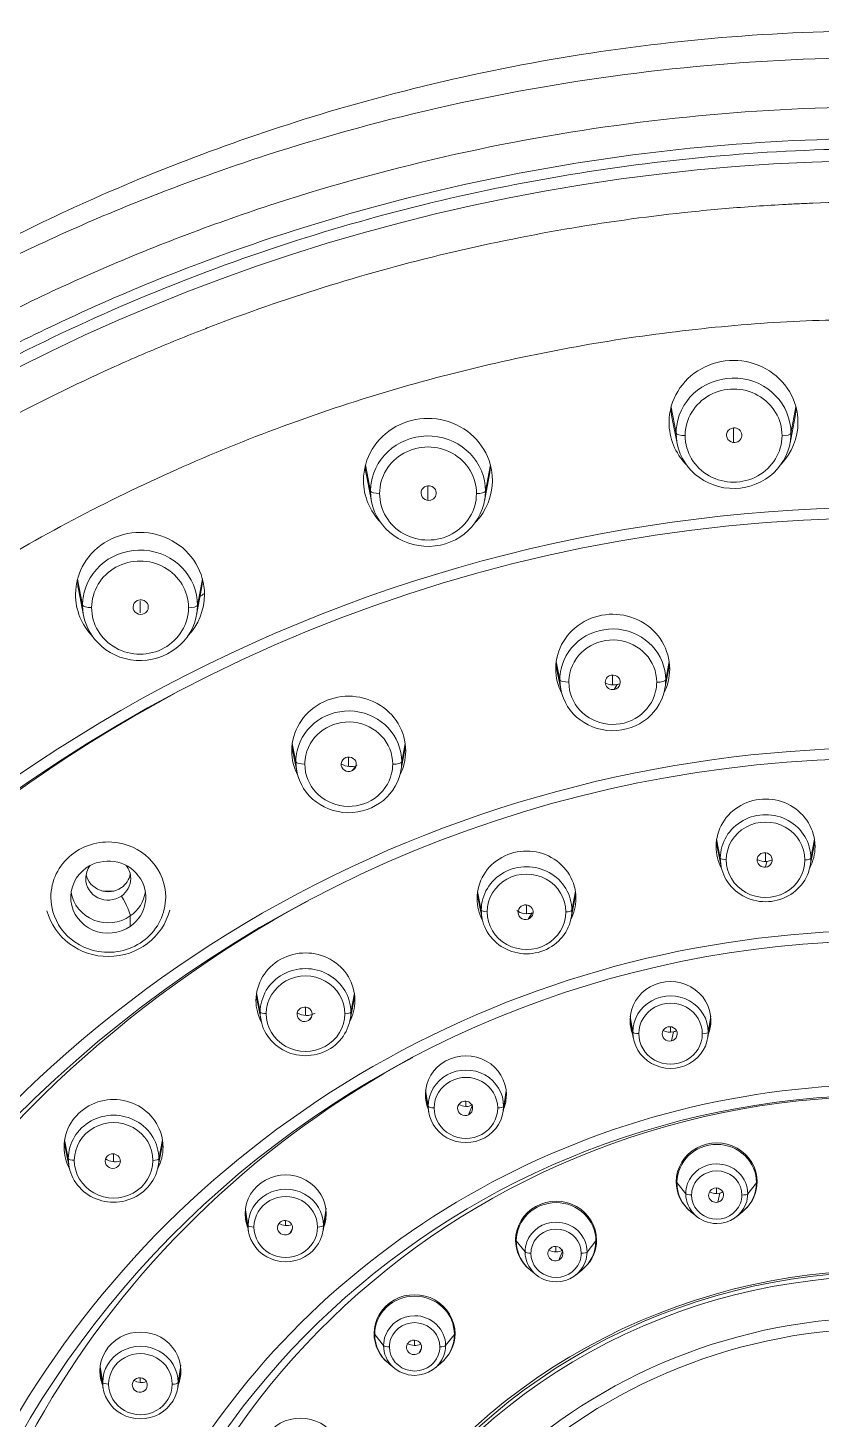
# Model space of a CAD drawing. Extents: x 16539 to 19738, y -91 to 2224.
# Drawn here: x 17537.17 to 17563.62, y 1135.6 to 1182 of the extents above; entities that cross this region are included whole.
import ezdxf

# ---------------------------------------------------------------- set-up
doc = ezdxf.new("R2010")
doc.units = 0
doc.header["$LTSCALE"] = 10
doc.header["$MEASUREMENT"] = 0
doc.layers.add('1', color=7, linetype='CONTINUOUS')

msp = doc.modelspace()

# ---------------------------------------------------------------- linework, layer by layer
at = {"layer": '1', "color": 7, "linetype": 'Continuous', "lineweight": 13}
for p, q in [((17558.618, 1169.35), (17558.788, 1168.478)), ((17562.782, 1169.357), (17562.617, 1168.472)), ((17560.698, 1168.164), (17560.696, 1168.652)), ((17548.428, 1167.418), (17548.597, 1166.546)), ((17552.592, 1167.425), (17552.427, 1166.541)), ((17550.508, 1166.237), (17550.506, 1166.724)), ((17538.995, 1162.741), (17538.825, 1163.613)), ((17542.824, 1162.735), (17542.989, 1163.62)), ((17554.79, 1160.865), (17554.909, 1160.254)), ((17558.554, 1160.868), (17558.439, 1160.249)), ((17556.67, 1160.082), (17556.669, 1160.413)), ((17556.726, 1159.933), (17556.816, 1160.092)), ((17545.987, 1158.131), (17546.105, 1157.52)), ((17547.866, 1157.36), (17547.865, 1157.679)), ((17549.75, 1158.134), (17549.635, 1157.515)), ((17547.973, 1157.215), (17548.109, 1157.357)), ((17560.138, 1154.935), (17560.26, 1154.306)), ((17563.399, 1154.938), (17563.28, 1154.301)), ((17561.766, 1154.191), (17561.765, 1154.487)), ((17561.766, 1154.005), (17561.809, 1154.194)), ((17552.166, 1153.199), (17552.288, 1152.57)), ((17555.427, 1153.202), (17555.308, 1152.565)), ((17553.794, 1152.453), (17553.793, 1152.743)), ((17540.583, 1152.032), (17540.582, 1152.377)), ((17553.849, 1152.274), (17553.981, 1152.483)), ((17544.795, 1149.802), (17544.917, 1149.173)), ((17548.056, 1149.805), (17547.937, 1149.168)), ((17546.424, 1149.06), (17546.422, 1149.339)), ((17546.531, 1148.893), (17546.631, 1149.007)), ((17557.257, 1149.032), (17557.343, 1148.506)), ((17559.941, 1149.034), (17559.859, 1148.502)), ((17558.597, 1148.684), (17558.598, 1148.5)), ((17558.633, 1148.21), (17558.702, 1148.514)), ((17550.519, 1146.031), (17550.434, 1146.557)), ((17553.036, 1146.027), (17553.118, 1146.559)), ((17551.773, 1146.202), (17551.774, 1146.024)), ((17551.867, 1145.748), (17551.988, 1146.041)), ((17538.395, 1144.913), (17538.517, 1144.284)), ((17541.656, 1144.916), (17541.537, 1144.279)), ((17540.023, 1144.181), (17540.022, 1144.443)), ((17558.812, 1143.486), (17558.792, 1143.586)), ((17558.812, 1143.486), (17559.107, 1143.116)), ((17560.137, 1143.306), (17560.138, 1143.121)), ((17561.469, 1143.482), (17561.176, 1143.113)), ((17561.469, 1143.482), (17561.488, 1143.586)), ((17560.18, 1142.832), (17560.248, 1143.135)), ((17544.509, 1142.058), (17544.424, 1142.584)), ((17545.764, 1142.222), (17545.764, 1142.055)), ((17545.91, 1141.801), (17545.994, 1141.96)), ((17553.454, 1141.543), (17553.435, 1141.643)), ((17553.454, 1141.543), (17553.75, 1141.173)), ((17556.111, 1141.539), (17555.819, 1141.17)), ((17556.111, 1141.539), (17556.131, 1141.642)), ((17554.78, 1141.357), (17554.781, 1141.175)), ((17554.879, 1140.904), (17555, 1141.196)), ((17548.736, 1138.424), (17548.717, 1138.524)), ((17548.736, 1138.424), (17549.031, 1138.054)), ((17550.062, 1138.233), (17550.062, 1138.056)), ((17551.393, 1138.42), (17551.1, 1138.051)), ((17551.393, 1138.42), (17551.412, 1138.523)), ((17550.213, 1137.812), (17550.297, 1137.97)), ((17539.663, 1136.819), (17539.578, 1137.344)), ((17540.917, 1136.977), (17540.918, 1136.823))]:
    msp.add_line(p, q, dxfattribs=at)
at = {"layer": '1', "color": 7, "linetype": 'Continuous', "lineweight": 18}
for p, q in [((17558.647, 1169.014), (17558.821, 1168.131)), ((17562.586, 1168.146), (17562.754, 1169.031)), ((17548.457, 1167.083), (17548.631, 1166.2)), ((17552.396, 1166.215), (17552.563, 1167.099)), ((17538.854, 1163.277), (17539.028, 1162.394)), ((17542.793, 1162.409), (17542.961, 1163.293)), ((17554.778, 1160.754), (17554.94, 1159.935)), ((17558.41, 1159.948), (17558.565, 1160.769)), ((17545.974, 1158.02), (17546.136, 1157.201)), ((17549.607, 1157.214), (17549.762, 1158.035)), ((17560.126, 1154.845), (17560.287, 1154.032)), ((17563.256, 1154.044), (17563.41, 1154.858)), ((17552.154, 1153.109), (17552.315, 1152.297)), ((17555.284, 1152.308), (17555.438, 1153.122)), ((17544.784, 1149.711), (17544.944, 1148.899)), ((17547.913, 1148.911), (17548.067, 1149.724)), ((17557.252, 1148.963), (17557.358, 1148.315)), ((17559.845, 1148.325), (17559.947, 1148.974)), ((17550.428, 1146.488), (17550.535, 1145.84)), ((17553.022, 1145.85), (17553.123, 1146.499)), ((17538.383, 1144.823), (17538.544, 1144.011)), ((17541.513, 1144.022), (17541.667, 1144.836)), ((17540.18, 1144.031), (17540.195, 1144.047)), ((17544.418, 1142.516), (17544.525, 1141.867)), ((17547.012, 1141.877), (17547.114, 1142.526)), ((17559.288, 1142.504), (17559.478, 1142.352)), ((17560.811, 1142.357), (17561, 1142.511)), ((17553.931, 1140.561), (17554.121, 1140.408)), ((17555.454, 1140.414), (17555.643, 1140.568)), ((17539.572, 1137.276), (17539.679, 1136.628)), ((17542.166, 1136.638), (17542.267, 1137.287)), ((17549.212, 1137.442), (17549.402, 1137.289)), ((17550.735, 1137.294), (17550.924, 1137.449)), ((17541.109, 1136.599), (17541.133, 1136.641))]:
    msp.add_line(p, q, dxfattribs=at)
for centre, major_axis, ratio, start_param, end_param in [((17565.793, 1117.918), (-62.049, -0.257), 0.961303, 4.706476, 7.291782), ((17560.701, 1168.837), (2.15, 0.009), 0.96126, 6.277434, 9.419027), ((17560.702, 1168.475), (-1.915, -0.008), 0.96126, 3.135841, 6.136072), ((17560.699, 1169.389), (-2.089, -0.008), 0.96126, 0.029043, 0.1838), ((17560.699, 1169.389), (-2.089, -0.008), 0.96126, 2.957793, 3.112552), ((17550.511, 1166.905), (2.15, 0.009), 0.96126, 6.277434, 9.419027), ((17560.701, 1168.837), (2.15, 0.009), 0.96126, 3.135841, 3.886977), ((17560.701, 1168.837), (2.15, 0.009), 0.96126, 5.537785, 6.277434), ((17550.512, 1166.544), (-1.915, -0.008), 0.96126, 3.135841, 6.136072), ((17560.702, 1168.475), (-1.915, -0.008), 0.96126, 6.277434, 9.283065), ((17560.702, 1168.475), (-1.915, -0.008), 0.96126, 6.136072, 6.277434), ((17560.723, 1168.408), (-0.254, 0.002), 0.965027, 4.814699, 7.956292), ((17560.723, 1168.408), (-0.254, 0.002), 0.965027, 1.673107, 4.814699), ((17560.702, 1168.475), (-1.915, -0.008), 0.96126, 2.999879, 3.135841), ((17550.509, 1167.458), (-2.089, -0.008), 0.96126, 0.029058, 0.183807), ((17550.509, 1167.458), (-2.089, -0.008), 0.96126, 2.957789, 3.112546), ((17550.511, 1166.905), (2.15, 0.009), 0.96126, 3.135841, 3.886977), ((17550.512, 1166.544), (-1.915, -0.008), 0.96126, 6.277434, 9.283065), ((17550.512, 1166.544), (-1.915, -0.008), 0.96126, 6.136072, 6.277434), ((17550.534, 1166.48), (-0.254, 0.007), 0.964414, 5.03082, 8.172413), ((17550.534, 1166.48), (-0.254, 0.007), 0.964414, 1.889228, 5.03082), ((17550.511, 1166.905), (2.15, 0.009), 0.96126, 5.537785, 6.277434), ((17550.512, 1166.544), (-1.915, -0.008), 0.96126, 2.999879, 3.135841), ((17565.791, 1118.295), (49.268, 0.196), 0.96126, 0.007554, 3.135841), ((17540.908, 1163.1), (2.15, 0.009), 0.96126, 6.277434, 9.419027), ((17540.909, 1162.738), (-1.915, -0.008), 0.96126, 3.135841, 6.136072), ((17540.906, 1163.652), (-2.089, -0.008), 0.96126, 0.029043, 0.183813), ((17540.906, 1163.652), (-2.089, -0.008), 0.96126, 2.957796, 3.112551), ((17540.908, 1163.1), (2.15, 0.009), 0.96126, 3.135841, 3.886977), ((17540.909, 1162.738), (-1.915, -0.008), 0.96126, 6.136072, 6.277434), ((17540.932, 1162.679), (-0.254, 0.01), 0.963291, 5.24116, 8.382753), ((17540.932, 1162.679), (-0.254, 0.01), 0.963291, 2.099568, 5.24116), ((17540.908, 1163.1), (2.15, 0.009), 0.96126, 5.537785, 6.277434), ((17540.909, 1162.738), (-1.915, -0.008), 0.96126, 6.277434, 9.283065), ((17540.909, 1162.738), (-1.915, -0.008), 0.96126, 2.999879, 3.135841), ((17556.672, 1160.614), (1.9, 0.008), 0.96126, 6.277434, 9.419027), ((17556.674, 1160.252), (-1.765, -0.007), 0.96126, 3.135841, 6.060304), ((17556.672, 1160.614), (1.9, 0.008), 0.96126, 3.135841, 3.602417), ((17556.674, 1160.252), (-1.765, -0.007), 0.96126, 6.060304, 6.277434), ((17556.672, 1160.614), (1.9, 0.008), 0.96126, 5.822394, 6.277434), ((17556.674, 1160.252), (-1.765, -0.007), 0.96126, 6.277434, 9.203873), ((17556.674, 1160.171), (-0.252, 0.002), 0.963446, 4.929321, 8.070913), ((17556.703, 1160.609), (-0.548, 0.005), 0.963446, 1.043367, 1.787728), ((17556.674, 1160.171), (-0.252, 0.002), 0.963446, 1.787728, 4.929321), ((17556.703, 1160.609), (-0.548, 0.005), 0.963446, 1.787728, 1.990656), ((17556.674, 1160.252), (-1.765, -0.007), 0.96126, 2.920688, 3.135841), ((17547.869, 1157.88), (1.9, 0.008), 0.96126, 6.277434, 9.419027), ((17547.87, 1157.518), (-1.765, -0.007), 0.96126, 3.135841, 6.060304), ((17565.788, 1119.122), (40.069, 0.159), 0.96126, 0.010615, 3.135841), ((17547.869, 1157.88), (1.9, 0.008), 0.96126, 3.135841, 3.602417), ((17547.87, 1157.518), (-1.765, -0.007), 0.96126, 6.060304, 6.277434), ((17547.871, 1157.437), (-0.252, 0.005), 0.962839, 2.0081, 5.149693), ((17547.869, 1157.88), (1.9, 0.008), 0.96126, 5.822394, 6.277434), ((17547.87, 1157.518), (-1.765, -0.007), 0.96126, 6.277434, 9.203882), ((17547.871, 1157.437), (-0.252, 0.005), 0.962839, 5.149693, 8.291286), ((17547.93, 1157.884), (-0.548, 0.011), 0.962839, 0.988899, 2.0081), ((17547.87, 1157.518), (-1.765, -0.007), 0.96126, 2.920697, 3.135841), ((17561.769, 1154.692), (1.65, 0.007), 0.96126, 6.277434, 9.419027), ((17561.77, 1154.304), (-1.51, -0.006), 0.96126, 3.135841, 6.277434), ((17553.797, 1152.957), (1.65, 0.007), 0.96126, 6.277434, 9.419027), ((17561.769, 1154.692), (1.65, 0.007), 0.96126, 3.135841, 3.613069), ((17561.738, 1154.246), (-0.252, 0), 0.962574, 4.823645, 7.965237), ((17561.738, 1154.246), (-0.252, 0), 0.962574, 1.682052, 4.823645), ((17561.769, 1154.692), (1.65, 0.007), 0.96126, 5.811742, 6.277434), ((17539.85, 1153.005), (1.25, 0.005), 0.96126, 2.19336, 5.334953), ((17539.848, 1153.626), (0.75, 0.003), 0.96126, 2.494144, 3.135841), ((17539.85, 1153.005), (1.25, 0.005), 0.96126, 5.334953, 8.476545), ((17539.848, 1153.626), (0.75, 0.003), 0.96126, 6.277434, 6.930673), ((17553.798, 1152.568), (-1.51, -0.006), 0.96126, 3.135841, 6.277434), ((17561.77, 1154.304), (-1.51, -0.006), 0.96126, 6.277434, 9.419027), ((17561.748, 1154.718), (-0.547, 0), 0.962574, 1.072289, 1.682052), ((17561.748, 1154.718), (-0.547, 0), 0.962574, 1.682052, 2.027676), ((17539.848, 1153.626), (0.75, 0.003), 0.96126, 3.135841, 5.334953), ((17539.847, 1153.907), (-0.75, -0.003), 0.96126, 0.196017, 2.19336), ((17539.847, 1153.907), (-0.75, -0.003), 0.96126, 2.19336, 2.945563), ((17539.848, 1153.626), (0.75, 0.003), 0.96126, 5.334953, 6.277434), ((17539.842, 1155.128), (-2.006, -0.008), 0.96126, 1.4785, 1.663069), ((17539.85, 1153.057), (-2.113, -0.008), 0.96126, 0.246361, 2.895215), ((17553.797, 1152.957), (1.65, 0.007), 0.96126, 3.135841, 3.613069), ((17553.798, 1152.568), (-1.51, -0.006), 0.96126, 6.277434, 9.419027), ((17553.766, 1152.503), (-0.252, 0.002), 0.962311, 5.055404, 8.196997), ((17553.766, 1152.503), (-0.252, 0.002), 0.962311, 1.913812, 5.055404), ((17553.797, 1152.957), (1.65, 0.007), 0.96126, 5.811693, 6.277434), ((17553.801, 1152.98), (-0.547, 0.004), 0.962311, 0.931819, 1.913812), ((17565.784, 1119.949), (32.869, 0.13), 0.96126, 0.014207, 3.135841), ((17546.426, 1149.559), (1.65, 0.007), 0.96126, 6.277434, 9.419027), ((17546.427, 1149.17), (-1.51, -0.006), 0.96126, 3.135841, 6.277434), ((17558.599, 1148.892), (1.35, 0.005), 0.96126, 6.277434, 9.419027), ((17546.426, 1149.559), (1.65, 0.007), 0.96126, 3.135841, 3.613069), ((17546.398, 1149.098), (-0.252, 0.003), 0.961836, 2.14317, 5.284763), ((17546.426, 1149.559), (1.65, 0.007), 0.96126, 5.811693, 6.277434), ((17558.601, 1148.504), (-1.258, -0.005), 0.96126, 3.135841, 6.277434), ((17546.427, 1149.17), (-1.51, -0.006), 0.96126, 6.277434, 9.419027), ((17546.398, 1149.098), (-0.252, 0.003), 0.961836, 5.284763, 8.426356), ((17546.455, 1149.585), (-0.547, 0.007), 0.961836, 0.994378, 2.14317), ((17558.599, 1148.892), (1.35, 0.005), 0.96126, 3.135841, 3.506205), ((17558.599, 1148.892), (1.35, 0.005), 0.96126, 5.918605, 6.277434), ((17558.601, 1148.504), (-1.258, -0.005), 0.96126, 6.277434, 9.419027), ((17558.574, 1148.444), (-0.251, 0), 0.961787, 4.952847, 8.09444), ((17558.589, 1148.954), (-0.472, 0), 0.961787, 1.049467, 1.811254), ((17558.574, 1148.444), (-0.251, 0), 0.961787, 1.811254, 4.952847), ((17558.589, 1148.954), (-0.472, 0), 0.961787, 1.811254, 2.033425), ((17551.776, 1146.417), (1.35, 0.005), 0.96126, 6.277434, 9.419027), ((17551.777, 1146.029), (-1.258, -0.005), 0.96126, 3.135841, 6.277434), ((17565.781, 1120.774), (26.663, 0.106), 0.96126, 0.018859, 3.135841), ((17540.026, 1144.67), (1.65, 0.007), 0.96126, 6.277434, 9.419027), ((17551.776, 1146.417), (1.35, 0.005), 0.96126, 3.135841, 3.506205), ((17551.751, 1145.962), (-0.251, 0.001), 0.961598, 5.197401, 8.338994), ((17551.783, 1146.478), (-0.472, 0.001), 0.961598, 1.028508, 2.055809), ((17551.751, 1145.962), (-0.251, 0.001), 0.961598, 2.055809, 5.197401), ((17551.776, 1146.417), (1.35, 0.005), 0.96126, 5.918605, 6.277434), ((17540.027, 1144.282), (-1.51, -0.006), 0.96126, 3.135841, 6.277434), ((17551.777, 1146.029), (-1.258, -0.005), 0.96126, 6.277434, 9.419027), ((17560.14, 1143.512), (1.35, 0.005), 0.96126, 6.277434, 9.419027), ((17560.14, 1143.484), (-1.328, -0.005), 0.96126, 4.706638, 6.277434), ((17560.14, 1143.484), (-1.328, -0.005), 0.96126, 3.135841, 4.706638), ((17540.026, 1144.67), (1.65, 0.007), 0.96126, 3.135841, 3.61302), ((17540.027, 1144.282), (-1.51, -0.006), 0.96126, 6.277434, 9.419027), ((17540.002, 1144.202), (-0.252, 0.003), 0.961249, 5.51079, 8.652383), ((17540.079, 1144.705), (-0.547, 0.008), 0.961249, 0.96682, 1.908659), ((17540.002, 1144.202), (-0.252, 0.003), 0.961249, 2.369198, 5.51079), ((17540.026, 1144.67), (1.65, 0.007), 0.96126, 5.811742, 6.277434), ((17545.766, 1142.445), (1.35, 0.005), 0.96126, 6.277434, 9.419027), ((17560.142, 1143.115), (-1.034, -0.004), 0.96126, 4.706638, 5.933467), ((17560.142, 1143.115), (-1.034, -0.004), 0.96126, 3.135841, 4.706638), ((17545.768, 1142.056), (-1.258, -0.005), 0.96126, 3.135841, 6.277434), ((17560.14, 1143.512), (1.35, 0.005), 0.96126, 3.135841, 4.000319), ((17560.14, 1143.484), (-1.328, -0.005), 0.96126, 6.277434, 7.153889), ((17560.142, 1143.115), (-1.034, -0.004), 0.96126, 5.933467, 6.277434), ((17560.12, 1143.066), (-0.25, -0.001), 0.961393, 4.950135, 8.091727), ((17560.12, 1143.066), (-0.25, -0.001), 0.961393, 1.808542, 4.950135), ((17560.14, 1143.484), (-1.328, -0.005), 0.96126, 2.270897, 3.135841), ((17560.14, 1143.512), (1.35, 0.005), 0.96126, 5.469848, 6.277434), ((17554.783, 1141.569), (1.35, 0.005), 0.96126, 6.277434, 9.419027), ((17560.142, 1143.115), (-1.034, -0.004), 0.96126, 6.277434, 7.84823), ((17560.127, 1143.61), (-0.508, -0.002), 0.961393, 1.097756, 1.808542), ((17560.127, 1143.61), (-0.508, -0.002), 0.961393, 1.808542, 2.014709), ((17560.142, 1143.115), (-1.034, -0.004), 0.96126, 2.791875, 3.135841), ((17545.766, 1142.445), (1.35, 0.005), 0.96126, 3.135841, 3.506205), ((17545.766, 1142.445), (1.35, 0.005), 0.96126, 5.918605, 6.277434), ((17554.783, 1141.541), (-1.328, -0.005), 0.96126, 4.706638, 6.277434), ((17554.783, 1141.541), (-1.328, -0.005), 0.96126, 3.135841, 4.706638), ((17560.142, 1143.115), (-1.034, -0.004), 0.96126, 1.565045, 2.791875), ((17545.768, 1142.056), (-1.258, -0.005), 0.96126, 6.277434, 9.419027), ((17545.744, 1141.982), (-0.251, 0.001), 0.961333, 5.440444, 8.582037), ((17545.791, 1142.508), (-0.472, 0.002), 0.961333, 1.016052, 1.961819), ((17545.744, 1141.982), (-0.251, 0.001), 0.961333, 2.298852, 5.440444), ((17554.784, 1141.171), (-1.034, -0.004), 0.96126, 4.706638, 5.933467), ((17554.784, 1141.171), (-1.034, -0.004), 0.96126, 3.135841, 4.706638), ((17554.783, 1141.569), (1.35, 0.005), 0.96126, 3.135841, 3.986281), ((17554.783, 1141.541), (-1.328, -0.005), 0.96126, 6.277434, 7.153889), ((17554.784, 1141.171), (-1.034, -0.004), 0.96126, 5.933467, 6.277434), ((17554.783, 1141.541), (-1.328, -0.005), 0.96126, 2.270897, 3.135841), ((17554.783, 1141.569), (1.35, 0.005), 0.96126, 5.492723, 6.277434), ((17565.778, 1121.475), (19.8, 0.079), 0.96126, 6.277434, 9.419027), ((17565.779, 1121.337), (-19.8, -0.079), 0.96126, 3.135841, 6.277434), ((17554.784, 1141.171), (-1.034, -0.004), 0.96126, 6.277434, 7.84823), ((17554.763, 1141.117), (-0.251, -0.001), 0.961346, 5.192571, 8.334163), ((17554.778, 1141.664), (-0.508, -0.001), 0.961346, 1.086657, 2.050978), ((17554.763, 1141.117), (-0.251, -0.001), 0.961346, 2.050978, 5.192571), ((17554.784, 1141.171), (-1.034, -0.004), 0.96126, 2.791875, 3.135841), ((17565.779, 1121.337), (20, 0.079), 0.96126, 6.277434, 9.419027), ((17554.784, 1141.171), (-1.034, -0.004), 0.96126, 1.565045, 2.791875), ((17550.064, 1138.45), (1.35, 0.005), 0.96126, 6.277434, 9.419027), ((17550.064, 1138.422), (-1.328, -0.005), 0.96126, 4.706638, 6.277434), ((17550.064, 1138.422), (-1.328, -0.005), 0.96126, 3.135841, 4.706638), ((17565.779, 1121.415), (-18.287, -0.073), 0.96126, 3.135841, 6.273075), ((17565.779, 1121.337), (-17.988, -0.071), 0.96126, 3.135841, 6.273075), ((17550.066, 1138.052), (-1.034, -0.004), 0.96126, 4.706638, 5.933467), ((17550.066, 1138.052), (-1.034, -0.004), 0.96126, 3.135841, 4.706638), ((17540.92, 1137.205), (1.35, 0.005), 0.96126, 6.277434, 9.419027), ((17550.064, 1138.45), (1.35, 0.005), 0.96126, 3.135841, 4.005572), ((17550.064, 1138.422), (-1.328, -0.005), 0.96126, 6.277434, 7.153889), ((17550.066, 1138.052), (-1.034, -0.004), 0.96126, 5.933467, 6.277434), ((17550.047, 1137.992), (-0.251, -0.001), 0.961279, 2.293044, 5.434637), ((17550.064, 1138.422), (-1.328, -0.005), 0.96126, 2.270897, 3.135841), ((17550.064, 1138.45), (1.35, 0.005), 0.96126, 5.405347, 6.277434), ((17540.921, 1136.817), (-1.258, -0.005), 0.96126, 3.135841, 6.277434), ((17550.066, 1138.052), (-1.034, -0.004), 0.96126, 6.277434, 7.84823), ((17550.047, 1137.992), (-0.251, -0.001), 0.961279, 5.434637, 8.576229), ((17550.069, 1138.544), (-0.508, -0.001), 0.961279, 1.07921, 1.980601), ((17550.066, 1138.052), (-1.034, -0.004), 0.96126, 2.791875, 3.135841), ((17550.066, 1138.052), (-1.034, -0.004), 0.96126, 1.565045, 2.791875), ((17540.92, 1137.205), (1.35, 0.005), 0.96126, 3.135841, 3.506205), ((17540.921, 1136.817), (-1.258, -0.005), 0.96126, 6.277434, 9.419027), ((17540.902, 1136.736), (-0.251, 0.001), 0.961052, 5.681702, 8.823295), ((17540.902, 1136.736), (-0.251, 0.001), 0.961052, 2.540109, 5.681702), ((17540.961, 1137.275), (-0.472, 0.002), 0.961052, 1.013296, 1.925829), ((17540.92, 1137.205), (1.35, 0.005), 0.96126, 5.918605, 6.277434), ((17546.259, 1134.336), (1.35, 0.005), 0.96126, 6.277434, 9.419027)]:
    msp.add_ellipse(centre, major_axis=major_axis, ratio=ratio, start_param=start_param, end_param=end_param, dxfattribs=at)
at = {"layer": '1', "color": 7, "linetype": 'Continuous', "lineweight": 13}
for centre, major_axis, ratio, start_param, end_param in [((17560.703, 1168.397), (-1.615, -0.006), 0.96126, 3.135841, 6.277434), ((17559.087, 1168.482), (-0.3, 0.001), 0.275637, 0.054009, 1.572446), ((17560.703, 1168.397), (-1.615, -0.006), 0.96126, 6.277434, 9.419027), ((17562.318, 1168.477), (0.3, -0.001), 0.275637, 4.714038, 6.232475), ((17550.513, 1166.465), (-1.615, -0.006), 0.96126, 3.135841, 6.277434), ((17548.897, 1166.55), (-0.3, 0.001), 0.275637, 0.054009, 1.572446), ((17552.127, 1166.545), (0.3, -0.001), 0.275637, 4.714038, 6.232475), ((17565.792, 1118.167), (49.767, 0.198), 0.96126, 6.277434, 9.419027), ((17550.513, 1166.465), (-1.615, -0.006), 0.96126, 6.277434, 9.419027), ((17540.91, 1162.66), (-1.615, -0.006), 0.96126, 3.135841, 6.277434), ((17539.294, 1162.745), (-0.3, 0.001), 0.275637, 0.054009, 1.572446), ((17540.91, 1162.66), (-1.615, -0.006), 0.96126, 6.277434, 9.419027), ((17542.524, 1162.74), (0.3, -0.001), 0.275637, 4.714038, 6.232475), ((17556.674, 1160.173), (-1.465, -0.006), 0.96126, 3.135841, 6.060304), ((17556.674, 1160.173), (-1.465, -0.006), 0.96126, 6.060304, 6.277434), ((17555.208, 1160.258), (-0.3, 0.001), 0.275637, 0.054009, 1.572446), ((17556.674, 1160.173), (-1.465, -0.006), 0.96126, 6.277434, 9.203873), ((17556.674, 1160.173), (-1.465, -0.006), 0.96126, 2.920688, 3.135841), ((17558.139, 1160.254), (0.3, -0.001), 0.275637, 4.714038, 6.232475), ((17565.788, 1118.994), (48.632, 0.193), 0.96126, 2.07672, 3.135841), ((17547.87, 1157.439), (-1.465, -0.006), 0.96126, 3.135841, 6.060304), ((17565.788, 1118.994), (40.567, 0.161), 0.96126, 6.277434, 9.419027), ((17547.87, 1157.439), (-1.465, -0.006), 0.96126, 6.060304, 6.277434), ((17546.405, 1157.524), (-0.3, 0.001), 0.275637, 0.054009, 1.572446), ((17547.87, 1157.439), (-1.465, -0.006), 0.96126, 6.277434, 9.203882), ((17547.87, 1157.439), (-1.465, -0.006), 0.96126, 2.920697, 3.135841), ((17549.335, 1157.52), (0.3, -0.001), 0.275637, 4.714038, 6.232475), ((17561.77, 1154.251), (-1.31, -0.005), 0.96126, 3.135841, 6.277434), ((17539.85, 1153.005), (-1.914, -0.008), 0.96126, 4.535099, 6.277434), ((17539.85, 1153.005), (-1.914, -0.008), 0.96126, 3.135841, 4.535099), ((17560.46, 1154.309), (-0.2, 0), 0.275637, 0.054009, 1.572446), ((17561.77, 1154.251), (-1.31, -0.005), 0.96126, 6.277434, 9.419027), ((17563.08, 1154.304), (0.2, 0), 0.275637, 4.714038, 6.232475), ((17553.798, 1152.515), (-1.31, -0.005), 0.96126, 3.135841, 6.277434), ((17539.849, 1153.35), (-1.25, -0.005), 0.96126, 0.143864, 2.19336), ((17539.849, 1153.35), (0.714, -1.026), 0.160732, 0.22887, 1.156165), ((17539.849, 1153.35), (-1.25, -0.005), 0.96126, 2.19336, 2.997755), ((17565.785, 1119.821), (39.432, 0.157), 0.96126, 2.077561, 3.135841), ((17539.85, 1153.005), (-1.914, -0.008), 0.96126, 6.277434, 7.676692), ((17539.85, 1153.005), (-1.914, -0.008), 0.96126, 1.393506, 3.135841), ((17552.488, 1152.573), (0.2, 0), 0.275637, 3.195602, 4.714038), ((17553.798, 1152.515), (-1.31, -0.005), 0.96126, 6.277434, 9.419027), ((17555.108, 1152.569), (-0.2, 0), 0.275637, 1.572446, 3.090882), ((17565.785, 1119.821), (33.368, 0.132), 0.96126, 6.277434, 9.419027), ((17546.428, 1149.118), (-1.31, -0.005), 0.96126, 3.135841, 6.277434), ((17558.601, 1148.451), (-1.059, -0.004), 0.96126, 3.135841, 6.277434), ((17545.117, 1149.175), (-0.2, 0), 0.275637, 0.054009, 1.572446), ((17546.428, 1149.118), (-1.31, -0.005), 0.96126, 6.277434, 9.419027), ((17547.738, 1149.171), (0.2, 0), 0.275637, 4.714038, 6.232475), ((17557.542, 1148.508), (-0.2, 0), 0.275637, 0.045282, 1.572446), ((17558.601, 1148.451), (-1.059, -0.004), 0.96126, 6.277434, 9.419027), ((17559.66, 1148.505), (0.2, 0), 0.275637, 4.714038, 6.241201), ((17565.782, 1120.648), (32.232, 0.128), 0.96126, 2.078534, 3.135841), ((17565.782, 1120.648), (27.161, 0.108), 0.96126, 6.277434, 9.419027), ((17551.778, 1145.976), (-1.059, -0.004), 0.96126, 3.135841, 6.277434), ((17565.779, 1121.337), (-26.038, -0.103), 0.96126, 3.160452, 6.277434), ((17550.719, 1146.033), (0.2, 0), 0.275637, 3.186875, 4.714038), ((17551.778, 1145.976), (-1.059, -0.004), 0.96126, 6.277434, 9.419027), ((17552.836, 1146.03), (-0.2, 0), 0.275637, 1.572446, 3.099609), ((17540.028, 1144.229), (-1.31, -0.005), 0.96126, 3.135841, 6.277434), ((17538.717, 1144.287), (-0.2, 0), 0.275637, 0.054009, 1.572446), ((17540.028, 1144.229), (-1.31, -0.005), 0.96126, 6.277434, 9.419027), ((17541.338, 1144.283), (0.2, 0), 0.275637, 4.714038, 6.232475), ((17560.142, 1143.071), (-0.839, -0.003), 0.96126, 3.135841, 5.933467), ((17560.142, 1143.071), (-0.839, -0.003), 0.96126, 5.933467, 6.277434), ((17545.768, 1142.004), (-1.059, -0.004), 0.96126, 3.135841, 6.277434), ((17559.302, 1143.128), (0.2, 0), 0.275637, 3.359127, 4.714038), ((17560.142, 1143.071), (-0.839, -0.003), 0.96126, 6.277434, 9.07506), ((17560.142, 1143.071), (-0.839, -0.003), 0.96126, 2.791875, 3.135841), ((17560.981, 1143.125), (-0.2, 0), 0.275637, 1.572446, 2.927356), ((17544.709, 1142.06), (0.2, 0), 0.275637, 3.186875, 4.714038), ((17545.768, 1142.004), (-1.059, -0.004), 0.96126, 6.277434, 9.419027), ((17546.826, 1142.057), (-0.2, 0), 0.275637, 1.572446, 3.099609), ((17554.784, 1141.128), (-0.839, -0.003), 0.96126, 3.135841, 5.933467), ((17553.945, 1141.185), (0.2, 0), 0.275637, 3.359127, 4.714038), ((17554.784, 1141.128), (-0.839, -0.003), 0.96126, 6.277434, 9.07506), ((17554.784, 1141.128), (-0.839, -0.003), 0.96126, 5.933467, 6.277434), ((17554.784, 1141.128), (-0.839, -0.003), 0.96126, 2.791875, 3.135841), ((17555.623, 1141.182), (-0.2, 0), 0.275637, 1.572446, 2.927356), ((17550.066, 1138.009), (-0.839, -0.003), 0.96126, 3.135841, 5.933467), ((17550.066, 1138.009), (-0.839, -0.003), 0.96126, 5.933467, 6.277434), ((17540.922, 1136.764), (-1.059, -0.004), 0.96126, 3.135841, 6.277434), ((17549.227, 1138.065), (0.2, 0), 0.275637, 3.359127, 4.714038), ((17550.066, 1138.009), (-0.839, -0.003), 0.96126, 6.277434, 9.07506), ((17550.066, 1138.009), (-0.839, -0.003), 0.96126, 2.791875, 3.135841), ((17550.905, 1138.063), (-0.2, 0), 0.275637, 1.572446, 2.927356), ((17539.863, 1136.821), (0.2, 0), 0.275637, 3.186875, 4.714038), ((17541.98, 1136.818), (-0.2, 0), 0.275637, 1.572446, 3.099609), ((17540.922, 1136.764), (-1.059, -0.004), 0.96126, 6.277434, 9.419027)]:
    msp.add_ellipse(centre, major_axis=major_axis, ratio=ratio, start_param=start_param, end_param=end_param, dxfattribs=at)
at = {"layer": '1', "color": 7, "linetype": 'Continuous', "lineweight": 18}
for points, knots in [([(17618.027, 1155.734), (17617.573, 1156.338), (17616.021, 1158.331), (17613.208, 1161.548), (17608.838, 1165.801), (17603.897, 1169.741), (17598.959, 1172.896), (17594.822, 1175.125), (17590.841, 1176.954), (17585.353, 1179.021), (17577.965, 1180.969), (17568.384, 1182.115), (17557.952, 1181.728), (17547.961, 1179.673), (17539.561, 1176.569), (17533.376, 1173.365), (17528.557, 1170.283), (17524.275, 1167.059), (17520.643, 1163.8), (17517.815, 1160.869), (17515.622, 1158.376), (17513.057, 1155.141), (17510.018, 1150.698), (17508.075, 1147.109), (17507.136, 1145.134)], [0, 0, 0, 0, 0.016937, 0.056605, 0.095855, 0.154271, 0.198173, 0.22761, 0.259902, 0.296428, 0.359257, 0.431104, 0.512405, 0.59257, 0.659189, 0.712991, 0.748614, 0.787663, 0.8335, 0.858203, 0.879208, 0.908171, 0.951061, 1, 1, 1, 1]), ([(17600.162, 1171.54), (17598.362, 1172.621), (17596.508, 1173.616), (17592.705, 1175.428), (17590.758, 1176.244), (17586.789, 1177.689), (17584.767, 1178.318), (17580.67, 1179.381), (17578.594, 1179.816), (17574.408, 1180.489), (17572.298, 1180.726), (17568.063, 1181.001), (17565.939, 1181.039), (17561.696, 1180.913), (17559.578, 1180.75), (17555.368, 1180.225), (17553.277, 1179.864), (17549.141, 1178.945), (17547.096, 1178.388), (17543.074, 1177.084), (17541.096, 1176.337), (17537.226, 1174.66), (17535.333, 1173.73), (17531.652, 1171.697), (17529.864, 1170.593), (17526.408, 1168.223), (17524.74, 1166.956), (17521.542, 1164.272), (17520.012, 1162.854), (17517.103, 1159.881), (17515.725, 1158.326), (17513.133, 1155.093), (17511.919, 1153.416), (17509.669, 1149.955), (17508.633, 1148.171), (17506.747, 1144.515), (17505.897, 1142.642), (17504.392, 1138.826), (17503.737, 1136.882), (17502.629, 1132.943), (17502.176, 1130.947), (17501.474, 1126.922), (17501.227, 1124.893), (17500.939, 1120.821), (17500.899, 1118.779), (17501.028, 1114.7), (17501.197, 1112.663), (17501.741, 1108.616), (17502.117, 1106.606), (17503.071, 1102.63), (17503.649, 1100.664), (17505.004, 1096.797), (17505.781, 1094.896), (17507.523, 1091.175), (17508.49, 1089.356), (17510.604, 1085.818), (17511.751, 1084.098), (17514.215, 1080.776), (17515.532, 1079.174), (17518.324, 1076.1), (17519.798, 1074.629), (17522.889, 1071.833), (17524.506, 1070.508), (17527.868, 1068.017), (17529.612, 1066.851), (17531.412, 1065.77)], [0, 0, 0, 0, 0.03125, 0.03125, 0.0625, 0.0625, 0.09375, 0.09375, 0.125, 0.125, 0.15625, 0.15625, 0.1875, 0.1875, 0.21875, 0.21875, 0.25, 0.25, 0.28125, 0.28125, 0.3125, 0.3125, 0.34375, 0.34375, 0.375, 0.375, 0.40625, 0.40625, 0.4375, 0.4375, 0.46875, 0.46875, 0.5, 0.5, 0.53125, 0.53125, 0.5625, 0.5625, 0.59375, 0.59375, 0.625, 0.625, 0.65625, 0.65625, 0.6875, 0.6875, 0.71875, 0.71875, 0.75, 0.75, 0.78125, 0.78125, 0.8125, 0.8125, 0.84375, 0.84375, 0.875, 0.875, 0.90625, 0.90625, 0.9375, 0.9375, 0.96875, 0.96875, 1, 1, 1, 1]), ([(17532.558, 1066.848), (17530.817, 1067.893), (17529.129, 1069.02), (17525.876, 1071.428), (17524.312, 1072.709), (17521.321, 1075.412), (17519.894, 1076.834), (17517.193, 1079.806), (17515.919, 1081.356), (17513.534, 1084.568), (17512.424, 1086.231), (17510.378, 1089.652), (17509.443, 1091.411), (17507.756, 1095.009), (17507.004, 1096.848), (17505.692, 1100.588), (17505.132, 1102.489), (17504.208, 1106.334), (17503.844, 1108.278), (17503.316, 1112.193), (17503.153, 1114.162), (17503.027, 1118.107), (17503.064, 1120.083), (17503.341, 1124.021), (17503.58, 1125.983), (17504.257, 1129.876), (17504.695, 1131.807), (17505.766, 1135.617), (17506.399, 1137.497), (17507.853, 1141.189), (17508.674, 1143), (17510.498, 1146.537), (17511.5, 1148.263), (17513.675, 1151.611), (17514.848, 1153.233), (17517.354, 1156.36), (17518.687, 1157.865), (17521.5, 1160.741), (17522.979, 1162.112), (17526.072, 1164.71), (17527.684, 1165.935), (17531.026, 1168.229), (17532.756, 1169.296), (17536.316, 1171.264), (17538.146, 1172.164), (17541.889, 1173.786), (17543.802, 1174.509), (17547.692, 1175.772), (17549.67, 1176.311), (17553.67, 1177.2), (17555.693, 1177.551), (17559.764, 1178.059), (17561.813, 1178.217), (17565.917, 1178.34), (17567.972, 1178.304), (17572.068, 1178.039), (17574.109, 1177.81), (17578.159, 1177.16), (17580.167, 1176.74), (17584.13, 1175.712), (17586.085, 1175.104), (17589.925, 1173.708), (17591.809, 1172.919), (17595.487, 1171.167), (17597.282, 1170.205), (17599.023, 1169.16)], [0, 0, 0, 0, 0.03125, 0.03125, 0.0625, 0.0625, 0.09375, 0.09375, 0.125, 0.125, 0.15625, 0.15625, 0.1875, 0.1875, 0.21875, 0.21875, 0.25, 0.25, 0.28125, 0.28125, 0.3125, 0.3125, 0.34375, 0.34375, 0.375, 0.375, 0.40625, 0.40625, 0.4375, 0.4375, 0.46875, 0.46875, 0.5, 0.5, 0.53125, 0.53125, 0.5625, 0.5625, 0.59375, 0.59375, 0.625, 0.625, 0.65625, 0.65625, 0.6875, 0.6875, 0.71875, 0.71875, 0.75, 0.75, 0.78125, 0.78125, 0.8125, 0.8125, 0.84375, 0.84375, 0.875, 0.875, 0.90625, 0.90625, 0.9375, 0.9375, 0.96875, 0.96875, 1, 1, 1, 1]), ([(17565.913, 1177.967), (17564.235, 1177.969), (17562.557, 1177.907), (17559.212, 1177.652), (17557.545, 1177.459), (17554.232, 1176.946), (17552.586, 1176.624), (17549.327, 1175.855), (17547.714, 1175.408), (17544.53, 1174.388), (17542.96, 1173.817), (17539.872, 1172.554), (17538.354, 1171.862), (17535.382, 1170.364), (17533.928, 1169.557), (17531.091, 1167.833), (17529.709, 1166.916), (17527.027, 1164.978), (17525.726, 1163.957), (17523.215, 1161.817), (17522.004, 1160.698), (17519.681, 1158.37), (17518.568, 1157.161), (17516.448, 1154.66), (17515.44, 1153.369), (17513.536, 1150.712), (17512.64, 1149.347), (17511.412, 1147.297), (17511.034, 1146.637), (17510.669, 1145.97)], [0, 0, 0, 0, 0.074256, 0.074256, 0.148511, 0.148511, 0.222767, 0.222767, 0.297022, 0.297022, 0.371278, 0.371278, 0.445534, 0.445534, 0.519789, 0.519789, 0.594045, 0.594045, 0.6683, 0.6683, 0.742556, 0.742556, 0.816811, 0.816811, 0.891067, 0.891067, 0.965323, 0.965323, 1, 1, 1, 1]), ([(17504.996, 1117.847), (17504.998, 1119.153), (17505.095, 1121.758), (17505.371, 1124.348), (17505.646, 1126.284), (17505.749, 1126.929), (17505.892, 1127.733), (17505.921, 1127.894), (17505.981, 1128.215), (17506.073, 1128.696), (17506.171, 1129.175), (17506.511, 1130.767), (17506.826, 1132.026), (17507.54, 1134.515), (17508.338, 1136.976), (17509.303, 1139.379), (17510.351, 1141.754), (17510.917, 1142.928), (17511.831, 1144.666), (17512.146, 1145.242), (17512.553, 1145.957), (17512.635, 1146.1), (17512.801, 1146.385), (17512.884, 1146.527), (17513.136, 1146.952), (17513.306, 1147.234), (17514.168, 1148.633), (17514.893, 1149.725), (17516.413, 1151.856), (17518.002, 1153.933), (17519.729, 1155.903), (17521.525, 1157.819), (17522.457, 1158.751), (17523.909, 1160.107), (17524.402, 1160.553), (17525.029, 1161.101), (17525.155, 1161.21), (17525.408, 1161.427), (17525.535, 1161.536), (17525.917, 1161.859), (17526.174, 1162.072), (17527.464, 1163.126), (17528.521, 1163.932), (17530.68, 1165.471), (17532.887, 1166.937), (17535.187, 1168.258), (17537.534, 1169.507), (17538.731, 1170.096), (17540.562, 1170.923), (17541.178, 1171.189), (17542.112, 1171.575), (17542.424, 1171.701), (17542.896, 1171.887), (17543.053, 1171.948), (17543.368, 1172.069), (17544.787, 1172.609), (17546.219, 1173.094), (17548.784, 1173.873), (17551.368, 1174.567), (17553.99, 1175.096), (17556.631, 1175.541), (17557.961, 1175.722), (17559.971, 1175.931), (17560.644, 1175.989), (17561.656, 1176.061), (17561.994, 1176.083), (17562.502, 1176.111), (17562.672, 1176.12), (17563.011, 1176.135), (17563.181, 1176.143), (17564.706, 1176.202), (17566.056, 1176.211), (17568.745, 1176.144), (17570.085, 1176.067), (17572.753, 1175.83), (17574.082, 1175.669), (17576.729, 1175.262), (17578.047, 1175.017), (17580.017, 1174.584), (17580.672, 1174.429), (17581.653, 1174.18), (17582.142, 1174.052), (17582.632, 1173.917), (17582.957, 1173.826), (17583.12, 1173.78), (17584.584, 1173.357), (17585.865, 1172.942), (17588.392, 1172.033), (17590.882, 1171.044), (17593.298, 1169.9), (17595.678, 1168.676), (17596.849, 1168.025), (17598.001, 1167.333)], [0, 0, 0, 0, 0.03125, 0.0625, 0.0625, 0.078125, 0.078125, 0.082031, 0.082031, 0.085938, 0.09375, 0.09375, 0.125, 0.125, 0.15625, 0.1875, 0.1875, 0.21875, 0.21875, 0.234375, 0.234375, 0.238281, 0.238281, 0.242188, 0.242188, 0.25, 0.25, 0.28125, 0.28125, 0.3125, 0.34375, 0.34375, 0.375, 0.375, 0.390625, 0.390625, 0.394531, 0.394531, 0.398438, 0.398438, 0.40625, 0.40625, 0.4375, 0.4375, 0.46875, 0.5, 0.5, 0.53125, 0.53125, 0.546875, 0.546875, 0.554688, 0.554688, 0.558594, 0.558594, 0.5625, 0.59375, 0.59375, 0.625, 0.65625, 0.65625, 0.6875, 0.6875, 0.703125, 0.703125, 0.710938, 0.710938, 0.714844, 0.714844, 0.71875, 0.71875, 0.75, 0.75, 0.78125, 0.78125, 0.8125, 0.8125, 0.84375, 0.84375, 0.859375, 0.859375, 0.867188, 0.871094, 0.871094, 0.875, 0.875, 0.90625, 0.90625, 0.9375, 0.96875, 0.96875, 1, 1, 1, 1])]:
    msp.add_open_spline(points, degree=3, knots=knots, dxfattribs=at)
at = {"layer": '1', "color": 7, "linetype": 'Continuous', "lineweight": 13}
msp.add_open_spline([(17532.014, 1066.14), (17530.246, 1067.202), (17528.532, 1068.347), (17525.23, 1070.793), (17523.641, 1072.095), (17520.604, 1074.841), (17519.156, 1076.285), (17516.414, 1079.304), (17515.12, 1080.879), (17512.698, 1084.142), (17511.571, 1085.83), (17509.494, 1089.306), (17508.544, 1091.092), (17506.832, 1094.747), (17506.069, 1096.614), (17504.737, 1100.413), (17504.168, 1102.343), (17503.23, 1106.249), (17502.861, 1108.224), (17502.325, 1112.199), (17502.159, 1114.199), (17502.031, 1118.206), (17502.07, 1120.213), (17502.351, 1124.212), (17502.594, 1126.205), (17503.282, 1130.159), (17503.727, 1132.12), (17504.815, 1135.99), (17505.457, 1137.9), (17506.934, 1141.649), (17507.768, 1143.489), (17509.62, 1147.081), (17510.638, 1148.834), (17512.847, 1152.234), (17514.038, 1153.883), (17516.583, 1157.059), (17517.937, 1158.587), (17520.793, 1161.508), (17522.296, 1162.901), (17525.437, 1165.54), (17527.074, 1166.785), (17530.469, 1169.114), (17532.225, 1170.199), (17535.84, 1172.198), (17537.699, 1173.112), (17541.5, 1174.761), (17543.443, 1175.496), (17547.394, 1176.778), (17549.403, 1177.326), (17553.466, 1178.231), (17555.52, 1178.587), (17559.655, 1179.104), (17561.736, 1179.266), (17565.904, 1179.391), (17567.991, 1179.355), (17572.152, 1179.087), (17574.225, 1178.855), (17578.338, 1178.196), (17580.378, 1177.77), (17584.404, 1176.727), (17586.39, 1176.11), (17590.291, 1174.693), (17592.204, 1173.892), (17595.941, 1172.115), (17597.764, 1171.137), (17599.533, 1170.077)], degree=3, knots=[0, 0, 0, 0, 0.03125, 0.03125, 0.0625, 0.0625, 0.09375, 0.09375, 0.125, 0.125, 0.15625, 0.15625, 0.1875, 0.1875, 0.21875, 0.21875, 0.25, 0.25, 0.28125, 0.28125, 0.3125, 0.3125, 0.34375, 0.34375, 0.375, 0.375, 0.40625, 0.40625, 0.4375, 0.4375, 0.46875, 0.46875, 0.5, 0.5, 0.53125, 0.53125, 0.5625, 0.5625, 0.59375, 0.59375, 0.625, 0.625, 0.65625, 0.65625, 0.6875, 0.6875, 0.71875, 0.71875, 0.75, 0.75, 0.78125, 0.78125, 0.8125, 0.8125, 0.84375, 0.84375, 0.875, 0.875, 0.90625, 0.90625, 0.9375, 0.9375, 0.96875, 0.96875, 1, 1, 1, 1], dxfattribs=at)
msp.add_rational_spline([(17509.492, 1118.253), (17509.556, 1149.956), (17532.921, 1172.338), (17565.901, 1172.287)], [1, 0.804738730227, 0.804738730227, 1], degree=3, dxfattribs=at)
for points in [[(17540.912, 1162.88), (17540.91, 1162.748), (17540.909, 1162.616), (17540.908, 1162.484)], [(17547.026, 1142.054), (17547.056, 1142.247), (17547.086, 1142.44), (17547.116, 1142.633)], [(17542.18, 1136.815), (17542.21, 1137.008), (17542.239, 1137.2), (17542.269, 1137.393)]]:
    msp.add_open_spline(points, degree=3, dxfattribs=at)
at = {"layer": '1', "color": 7, "linetype": 'Continuous', "lineweight": 18}
msp.add_open_spline([(17542.889, 1163.023), (17542.947, 1163.06), (17543.005, 1163.097), (17543.063, 1163.134)], degree=3, dxfattribs=at)

doc.saveas('drawing.dxf')
